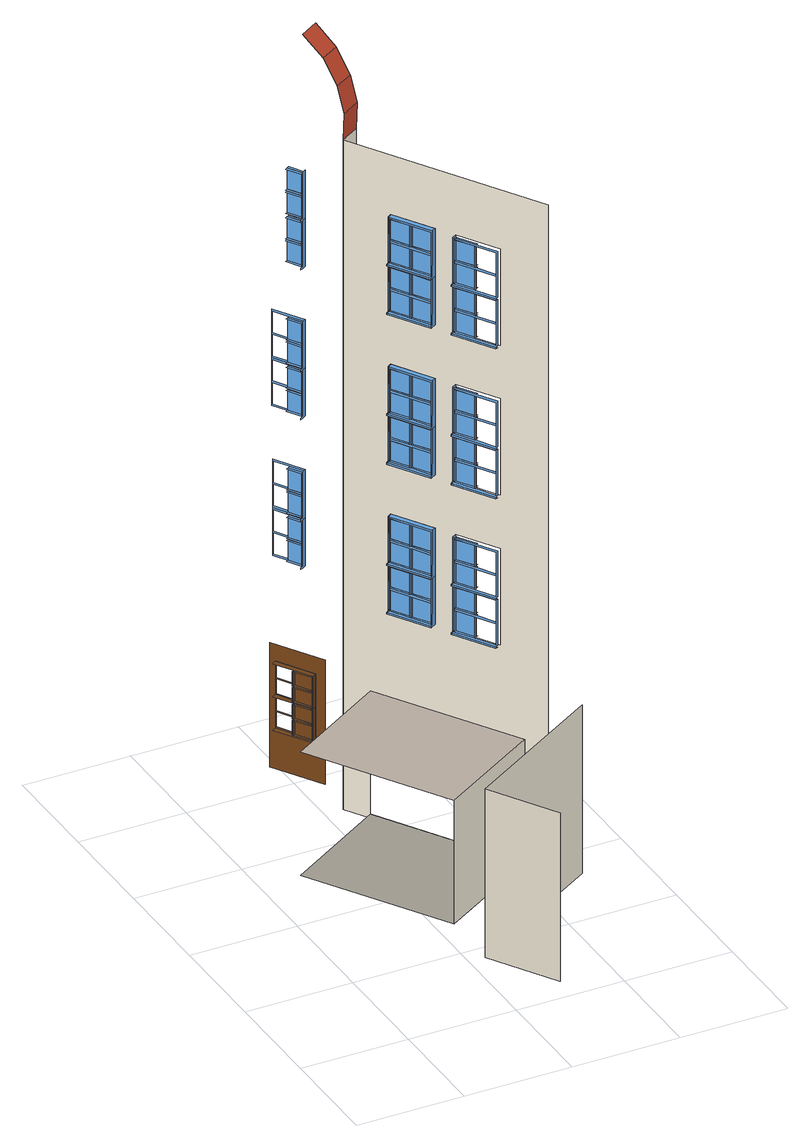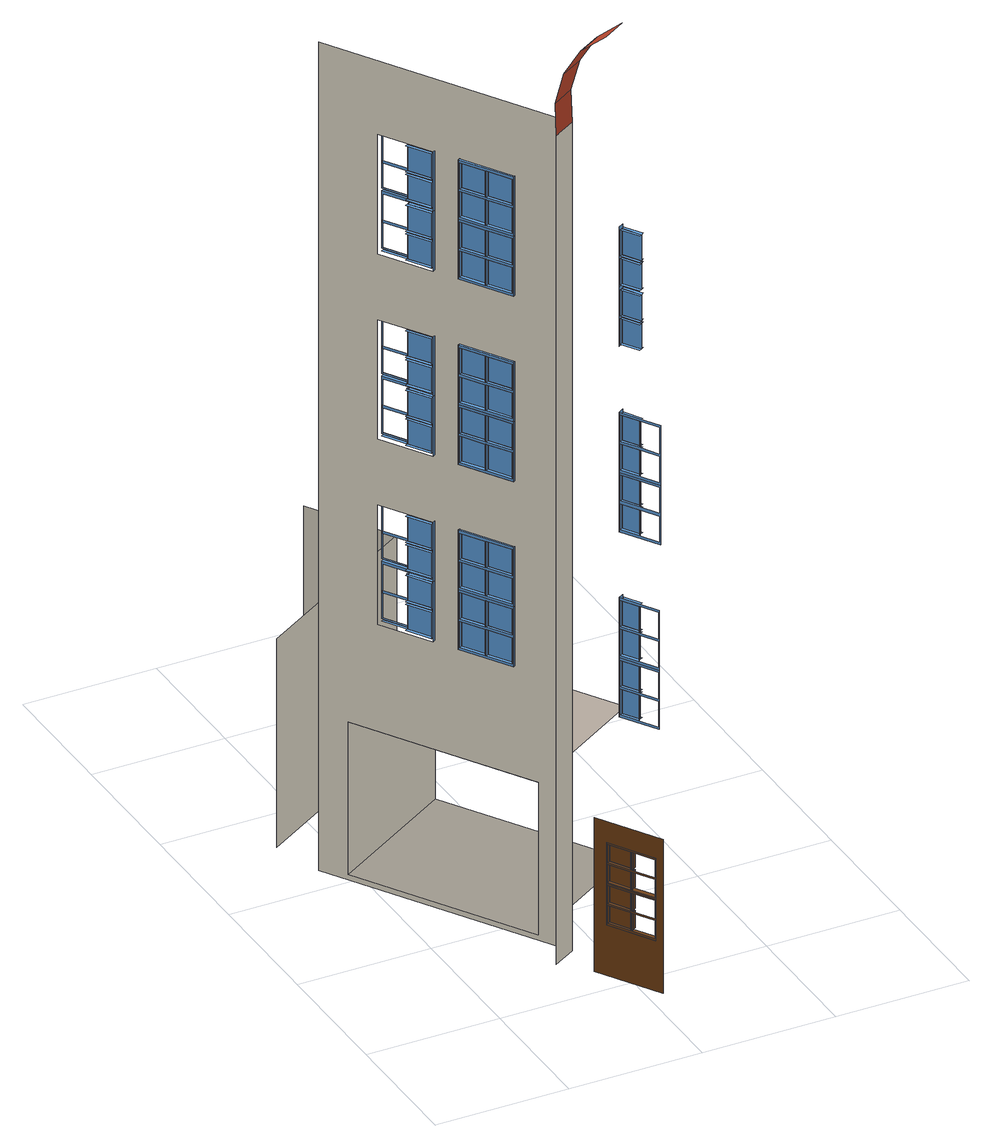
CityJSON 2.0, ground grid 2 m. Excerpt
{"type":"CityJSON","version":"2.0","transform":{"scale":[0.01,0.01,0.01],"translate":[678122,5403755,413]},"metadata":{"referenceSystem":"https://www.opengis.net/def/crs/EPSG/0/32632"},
"CityObjects":{
"building1":{"type":"Building","attributes":{"measuredHeight":15.46},"geometry":[{"type":"MultiSurface","lod":"3","boundaries":[[[0,1,2,3]],[[4,5,2,1]]],"semantics":{"surfaces":[{"type":"WaterClosureSurface","materialUncertainty":1},{"type":"WallSurface","klumMaterialClass":"Plaster","klumMaterialIndex":"I101","materialUncertainty":0.3}],"values":[0,1]}}]},
"building2":{"type":"Building","attributes":{"measuredHeight":15.88},"geometry":[{"type":"MultiSurface","lod":"3","boundaries":[[[6,7,8,9]],[[10,11,12,13]],[[7,10,13,8]],[[14,15,16,17]],[[18,19,20,21]],[[22,23,24,25]],[[26,27,28,29]],[[30,28,29,31]],[[32,24,25,33]],[[34,16,17,35]],[[36,20,21,37]],[[27,38,39,26]],[[19,40,41,18]],[[15,42,43,14]],[[23,44,45,22]],[[35,34,42,43]],[[37,36,40,41]],[[33,32,44,45]],[[31,30,38,39]],[[46,47,48,49]],[[50,51,52,53]],[[54,55,56,57]],[[58,59,60,61]],[[62,63,64,65]],[[66,67,68,69]],[[70,71,72,73]],[[74,75,76,77]],[[78,79,80,81]],[[82,83,84,85]],[[86,87,88,89]],[[90,91,92,93]],[[94,95,96,97]],[[98,99,100,101]],[[102,103,104,105]],[[106,107,108,109]],[[110,111,112,113]],[[114,115,116,117]],[[118,119,120,121]],[[122,123,124,125]],[[126,127,128,129]],[[130,131,132,133]],[[134,135,136,137]],[[138,139,140,141]],[[142,143,144,145]],[[146,147,148,149]],[[150,151,152,153]],[[154,155,156,157]],[[24,23,44,32]],[[20,19,40,36]],[[27,38,30,28]],[[15,42,34,16]],[[30,44,23,28]],[[34,40,19,16]],[[68,51,52,67]],[[51,64,63,52]],[[55,76,75,56]],[[72,55,56,71]],[[76,59,60,75]],[[64,47,48,63]],[[88,91,92,87]],[[91,84,83,92]],[[103,100,99,104]],[[96,103,104,95]],[[100,107,108,99]],[[84,79,80,83]],[[120,123,124,119]],[[123,116,115,124]],[[135,132,131,136]],[[128,135,136,127]],[[132,139,140,131]],[[116,111,112,115]],[[158,159,160,161],[162,163,164,165],[166,167,168,169],[170,171,172,173],[174,175,176,177]],[[178,158,161,179],[180,181,182,183],[184,185,186,187],[188,189,190,191],[192,193,194,195]],[[196,197,198,199],[200,201,202,203],[204,205,206,207],[208,209,210,211],[212,213,214,215]],[[216,196,199,217],[218,219,220,221],[222,223,224,225],[226,227,228,229],[230,231,232,233]],[[234,235,236,237,238,239,240]],[[241,242,243,244,234,240,245]],[[246,247,248,249,250,179,161]],[[251,252,253,254,246,161,160]],[[255,256,257,258,259,217,199]],[[260,261,262,263,255,199,198]],[[264,28,27,265]],[[266,20,19,267]],[[268,16,15,269]],[[270,24,23,271]],[[89,88,91,90]],[[91,84,85,90]],[[85,84,79,78]],[[101,100,107,106]],[[97,96,103,102]],[[103,100,101,102]],[[69,68,51,50]],[[51,64,65,50]],[[65,64,47,46]],[[77,76,59,58]],[[73,72,55,54]],[[55,76,77,54]],[[121,120,123,122]],[[123,116,117,122]],[[117,116,111,110]],[[133,132,139,138]],[[129,128,135,134]],[[135,132,133,134]],[[272,38,30,273]],[[274,44,32,275]],[[276,40,36,277]],[[278,42,34,279]],[[280,64,63,281]],[[282,52,51,283]],[[284,68,67,285]],[[286,48,47,287]],[[288,60,59,289]],[[290,72,71,291]],[[292,56,55,293]],[[294,76,75,295]],[[296,297,30,31]],[[298,299,32,33]],[[300,301,36,37]],[[41,40,302,303]],[[39,38,304,305]],[[45,44,306,307]],[[308,309,34,35]],[[43,42,310,311]],[[189,84,83,190]],[[193,92,91,194]],[[195,88,87,192]],[[191,80,79,188]],[[173,108,107,170]],[[177,96,95,174]],[[175,104,103,176]],[[171,100,99,172]],[[227,116,115,228]],[[233,120,119,230]],[[215,128,127,212]],[[209,132,131,210]],[[231,124,123,232]],[[229,112,111,226]],[[211,140,139,208]],[[213,136,135,214]],[[148,153,152,149],[312,313,268,269],[266,267,314,315],[316,317,276,277],[278,279,318,319]],[[153,157,156,152],[320,321,264,265],[270,271,322,323],[324,325,274,275],[272,273,326,327]],[[304,297,30,38]],[[302,301,36,40]],[[306,299,32,44]],[[310,309,34,42]],[[297,306,44,30]],[[309,302,40,34]],[[328,329,330,331],[149,152,156,157,153,148]],[[287,47,64,280]],[[283,51,68,284]],[[293,55,72,290]],[[289,59,76,294]],[[188,79,84,189]],[[194,91,88,195]],[[176,103,96,177]],[[170,107,100,171]],[[226,111,116,227]],[[232,123,120,233]],[[214,135,128,215]],[[208,139,132,209]],[[151,332,333,334,146,149,152]],[[155,335,336,337,151,152,156]],[[273,30,297,326]],[[279,34,309,318]],[[277,36,301,316]],[[275,32,299,324]],[[325,306,44,274]],[[317,302,40,276]],[[319,310,42,278]],[[327,304,38,272]],[[297,306,307,296]],[[311,310,309,308]],[[309,302,303,308]],[[303,302,301,300]],[[305,304,297,296]],[[307,306,299,298]],[[338,339,340,341]],[[342,343,344,345]],[[346,347,348,349]],[[350,351,352,353]],[[354,355,356,357]],[[358,359,360,361]],[[362,142,145,363]],[[326,297,304,327]],[[324,299,306,325]],[[318,309,310,319]],[[316,301,302,317]],[[364,365,366,367]],[[368,369,370,371]],[[366,365,372,373]],[[374,369,368,375]],[[376,377,374,375]],[[378,379,364,367]],[[380,381,382,383]],[[384,385,386,387]],[[382,381,388,389]],[[390,385,384,391]],[[392,393,390,391]],[[394,395,380,383]],[[396,397,398,399]],[[400,401,402,403]],[[398,397,404,405]],[[406,401,400,407]],[[408,409,406,407]],[[410,411,396,399]],[[343,342,412,413,414]],[[339,338,343,414,415]],[[351,350,416,417,418]],[[347,346,351,418,419]],[[359,358,420,421,422]],[[355,354,359,422,423]],[[424,362,363,425]],[[426,427,428,429]],[[429,424,425,426]],[[340,341,430,431]],[[344,345,432,433]],[[348,349,434,435]],[[352,353,436,437]],[[356,357,438,439]],[[360,361,440,441]],[[442,372,365,443]],[[444,374,377,445]],[[446,370,369,447]],[[448,364,379,449]],[[450,388,381,451]],[[452,390,393,453]],[[454,386,385,455]],[[456,380,395,457]],[[458,404,397,459]],[[460,406,409,461]],[[462,402,401,463]],[[464,396,411,465]],[[466,467,379,378]],[[468,469,365,366]],[[470,471,377,376]],[[472,473,369,368]],[[474,475,395,394]],[[476,477,381,382]],[[478,479,393,392]],[[480,481,385,384]],[[482,483,411,410]],[[484,485,397,398]],[[486,487,409,408]],[[488,489,401,400]],[[373,372,490,491]],[[375,374,492,493]],[[367,364,494,495]],[[371,370,496,497]],[[389,388,498,499]],[[391,390,500,501]],[[383,380,502,503]],[[387,386,504,505]],[[405,404,506,507]],[[407,406,508,509]],[[399,396,510,511]],[[403,402,512,513]],[[339,340,431,514]],[[343,344,433,515]],[[347,348,435,516]],[[351,352,437,517]],[[355,356,439,518]],[[359,360,441,519]],[[379,364,494,467]],[[365,372,490,469]],[[377,374,492,471]],[[374,369,473,492]],[[369,370,496,473]],[[364,365,469,494]],[[395,380,502,475]],[[381,388,498,477]],[[393,390,500,479]],[[390,385,481,500]],[[385,386,504,481]],[[380,381,477,502]],[[411,396,510,483]],[[397,404,506,485]],[[409,406,508,487]],[[406,401,489,508]],[[401,402,512,489]],[[396,397,485,510]],[[341,338,378,466,520,521,522,430]],[[345,342,376,470,523,524,525,432]],[[349,346,394,474,526,527,528,434]],[[353,350,392,478,529,530,531,436]],[[357,354,410,482,532,533,534,438]],[[361,358,408,486,535,536,537,440]],[[412,342,376,375,368,371,497,538,539,540,541,524,525,542]],[[343,338,378,367,366,373,491,543,544,545,546,521,522,515]],[[416,350,392,391,384,387,505,547,548,549,550,530,531,551]],[[351,346,394,383,382,389,499,552,553,554,555,527,528,517]],[[420,358,408,407,400,403,513,556,557,558,559,536,537,560]],[[359,354,410,399,398,405,507,561,562,563,564,533,534,519]],[[497,472,565,538]],[[491,468,566,543]],[[546,545,566,468,366,367,495,567]],[[541,540,565,472,368,375,493,568]],[[505,480,569,547]],[[499,476,570,552]],[[555,554,570,476,382,383,503,571]],[[550,549,569,480,384,391,501,572]],[[513,488,573,556]],[[507,484,574,561]],[[564,563,574,484,398,399,511,575]],[[559,558,573,488,400,407,509,576]],[[523,568,493,470]],[[520,567,495,466]],[[529,572,501,478]],[[526,571,503,474]],[[535,576,509,486]],[[532,575,511,482]],[[443,365,469,577]],[[578,490,372,442]],[[579,492,374,444]],[[580,496,370,446]],[[447,369,473,581]],[[582,494,364,448]],[[449,379,467,583]],[[445,377,471,584]],[[451,381,477,585]],[[586,498,388,450]],[[587,500,390,452]],[[588,504,386,454]],[[455,385,481,589]],[[590,502,380,456]],[[457,395,475,591]],[[453,393,479,592]],[[459,397,485,593]],[[594,506,404,458]],[[595,508,406,460]],[[596,512,402,462]],[[463,401,489,597]],[[598,510,396,464]],[[465,411,483,599]],[[461,409,487,600]],[[495,494,467,466]],[[491,490,469,468]],[[493,492,471,470]],[[497,496,473,472]],[[503,502,475,474]],[[499,498,477,476]],[[501,500,479,478]],[[505,504,481,480]],[[511,510,483,482]],[[507,506,485,484]],[[509,508,487,486]],[[513,512,489,488]],[[490,601,543,491]],[[494,602,567,495]],[[603,467,466,520]],[[492,604,568,493]],[[605,471,470,523]],[[496,606,538,497]],[[607,473,472,565]],[[608,469,468,566]],[[498,609,552,499]],[[502,610,571,503]],[[611,475,474,526]],[[500,612,572,501]],[[613,479,478,529]],[[504,614,547,505]],[[615,481,480,569]],[[616,477,476,570]],[[506,617,561,507]],[[510,618,575,511]],[[619,483,482,532]],[[508,620,576,509]],[[621,487,486,535]],[[512,622,556,513]],[[623,489,488,573]],[[624,485,484,574]],[[566,608,601,543]],[[520,603,602,567]],[[523,605,604,568]],[[565,607,606,538]],[[570,616,609,552]],[[526,611,610,571]],[[529,613,612,572]],[[569,615,614,547]],[[574,624,617,561]],[[532,619,618,575]],[[535,621,620,576]],[[573,623,622,556]],[[490,601,608,469]],[[467,494,602,603]],[[471,492,604,605]],[[496,606,607,473]],[[498,609,616,477]],[[475,502,610,611]],[[479,500,612,613]],[[504,614,615,481]],[[506,617,624,485]],[[483,510,618,619]],[[487,508,620,621]],[[512,622,623,489]],[[607,604,492,473]],[[608,602,494,469]],[[615,612,500,481]],[[616,610,502,477]],[[623,620,508,489]],[[624,618,510,485]],[[412,542,625,413]],[[343,515,626,414]],[[416,551,627,417]],[[351,517,628,418]],[[420,560,629,421]],[[359,519,630,422]],[[514,339,415,631]],[[516,347,419,632]],[[518,355,423,633]],[[584,471,492,579]],[[581,473,496,580]],[[583,467,494,582]],[[577,469,490,578]],[[592,479,500,587]],[[589,481,504,588]],[[591,475,502,590]],[[585,477,498,586]],[[600,487,508,595]],[[597,489,512,596]],[[599,483,510,598]],[[593,485,506,594]],[[634,602,603,635]],[[636,601,608,637]],[[638,606,607,639]],[[640,604,605,641]],[[642,610,611,643]],[[644,609,616,645]],[[646,614,615,647]],[[648,612,613,649]],[[650,618,619,651]],[[652,617,624,653]],[[654,622,623,655]],[[656,620,621,657]],[[521,658,603,520]],[[567,602,659,546]],[[543,601,660,544]],[[545,661,608,566]],[[538,606,662,539]],[[568,604,663,541]],[[540,664,607,565]],[[524,665,605,523]],[[527,666,611,526]],[[571,610,667,555]],[[552,609,668,553]],[[554,669,616,570]],[[547,614,670,548]],[[572,612,671,550]],[[549,672,615,569]],[[530,673,613,529]],[[533,674,619,532]],[[575,618,675,564]],[[561,617,676,562]],[[563,677,624,574]],[[556,622,678,557]],[[576,620,679,559]],[[558,680,623,573]],[[536,681,621,535]],[[414,413,625,626],[446,447,581,580],[584,579,444,445],[682,683,640,641],[638,639,684,685]],[[415,414,626,631],[442,443,577,578],[583,582,448,449],[686,687,634,635],[636,637,688,689]],[[418,417,627,628],[454,455,589,588],[592,587,452,453],[690,691,648,649],[646,647,692,693]],[[419,418,628,632],[450,451,585,586],[591,590,456,457],[694,695,642,643],[644,645,696,697]],[[422,421,629,630],[462,463,597,596],[600,595,460,461],[698,699,656,657],[654,655,700,701]],[[423,422,630,633],[458,459,593,594],[599,598,464,465],[702,703,650,651],[652,653,704,705]],[[660,661,608,601]],[[661,659,602,608]],[[664,663,604,607]],[[662,664,607,606]],[[663,665,605,604]],[[659,658,603,602]],[[668,669,616,609]],[[669,667,610,616]],[[672,671,612,615]],[[670,672,615,614]],[[671,673,613,612]],[[667,666,611,610]],[[676,677,624,617]],[[677,675,618,624]],[[680,679,620,623]],[[678,680,623,622]],[[679,681,621,620]],[[675,674,619,618]],[[637,608,661,688]],[[635,603,658,686]],[[641,605,665,682]],[[639,607,664,684]],[[645,616,669,696]],[[643,611,666,694]],[[649,613,673,690]],[[647,615,672,692]],[[653,624,677,704]],[[651,619,674,702]],[[657,621,681,698]],[[655,623,680,700]],[[687,659,602,634]],[[689,660,601,636]],[[685,662,606,638]],[[683,663,604,640]],[[695,667,610,642]],[[697,668,609,644]],[[693,670,614,646]],[[691,671,612,648]],[[703,675,618,650]],[[705,676,617,652]],[[701,678,622,654]],[[699,679,620,656]],[[515,522,430,431,514,631,626]],[[542,525,432,433,515,626,625]],[[517,528,434,435,516,632,628]],[[551,531,436,437,517,628,627]],[[519,534,438,439,518,633,630]],[[560,537,440,441,519,630,629]],[[544,660,661,545]],[[661,659,546,545]],[[546,659,658,521]],[[541,663,665,524]],[[539,662,664,540]],[[664,663,541,540]],[[553,668,669,554]],[[669,667,555,554]],[[555,667,666,527]],[[550,671,673,530]],[[548,670,672,549]],[[672,671,550,549]],[[562,676,677,563]],[[677,675,564,563]],[[564,675,674,533]],[[559,679,681,536]],[[557,678,680,558]],[[680,679,559,558]],[[686,658,659,687]],[[688,661,660,689]],[[684,664,662,685]],[[682,665,663,683]],[[694,666,667,695]],[[696,669,668,697]],[[692,672,670,693]],[[690,673,671,691]],[[702,674,675,703]],[[704,677,676,705]],[[700,680,678,701]],[[698,681,679,699]],[[706,707,708,709]],[[710,711,712,713]],[[714,715,716,717]],[[718,719,720,721]],[[722,723,724,725]],[[726,727,728,729]],[[730,731,732,733]],[[734,735,736,737]],[[732,731,738,739]],[[740,735,734,741]],[[742,743,740,741]],[[744,745,730,733]],[[746,747,748,749]],[[750,751,752,753]],[[748,747,754,755]],[[756,751,750,757]],[[758,759,756,757]],[[760,761,746,749]],[[762,763,764,765]],[[766,767,768,769]],[[764,763,770,771]],[[772,767,766,773]],[[774,775,772,773]],[[776,777,762,765]],[[711,710,778,779,780]],[[707,706,711,780,781]],[[719,718,782,783,784]],[[715,714,719,784,785]],[[727,726,786,787,788]],[[723,722,727,788,789]],[[790,427,426,791],[7,6,11,10],[792,787,789,793],[423,633,629,421],[794,795,779,781],[632,627,417,419],[783,785,796,797],[631,625,413,415]],[[708,709,798,799]],[[712,713,800,801]],[[716,717,802,803]],[[720,721,804,805]],[[724,725,806,807]],[[728,729,808,809]],[[810,738,731,811]],[[812,740,743,813]],[[814,736,735,815]],[[816,730,745,817]],[[818,754,747,819]],[[820,756,759,821]],[[822,752,751,823]],[[824,746,761,825]],[[826,770,763,827]],[[828,772,775,829]],[[830,768,767,831]],[[832,762,777,833]],[[834,835,745,744]],[[836,837,731,732]],[[838,839,743,742]],[[840,841,735,734]],[[842,843,761,760]],[[844,845,747,748]],[[846,847,759,758]],[[848,849,751,750]],[[850,851,777,776]],[[852,853,763,764]],[[854,855,775,774]],[[856,857,767,766]],[[739,738,858,859]],[[741,740,860,861]],[[733,730,862,863]],[[737,736,864,865]],[[755,754,866,867]],[[757,756,868,869]],[[749,746,870,871]],[[753,752,872,873]],[[771,770,874,875]],[[773,772,876,877]],[[765,762,878,879]],[[769,768,880,881]],[[707,708,799,882]],[[711,712,801,883]],[[715,716,803,884]],[[719,720,805,885]],[[723,724,807,886]],[[727,728,809,887]],[[745,730,862,835]],[[731,738,858,837]],[[743,740,860,839]],[[740,735,841,860]],[[735,736,864,841]],[[730,731,837,862]],[[761,746,870,843]],[[747,754,866,845]],[[759,756,868,847]],[[756,751,849,868]],[[751,752,872,849]],[[746,747,845,870]],[[777,762,878,851]],[[763,770,874,853]],[[775,772,876,855]],[[772,767,857,876]],[[767,768,880,857]],[[762,763,853,878]],[[709,706,744,834,888,889,890,798]],[[713,710,742,838,891,892,893,800]],[[717,714,760,842,894,895,896,802]],[[721,718,758,846,897,898,899,804]],[[725,722,776,850,900,901,902,806]],[[729,726,774,854,903,904,905,808]],[[778,710,742,741,734,737,865,906,907,908,909,892,893,910]],[[711,706,744,733,732,739,859,911,912,913,914,889,890,883]],[[782,718,758,757,750,753,873,915,916,917,918,898,899,919]],[[719,714,760,749,748,755,867,920,921,922,923,895,896,885]],[[786,726,774,773,766,769,881,924,925,926,927,904,905,928]],[[727,722,776,765,764,771,875,929,930,931,932,901,902,887]],[[865,840,933,906]],[[859,836,934,911]],[[891,935,861,838]],[[914,913,934,836,732,733,863,936]],[[888,936,863,834]],[[909,908,933,840,734,741,861,935]],[[873,848,937,915]],[[867,844,938,920]],[[897,939,869,846]],[[923,922,938,844,748,749,871,940]],[[894,940,871,842]],[[918,917,937,848,750,757,869,939]],[[881,856,941,924]],[[875,852,942,929]],[[903,943,877,854]],[[932,931,942,852,764,765,879,944]],[[900,944,879,850]],[[927,926,941,856,766,773,877,943]],[[811,731,837,945]],[[815,735,841,946]],[[817,745,835,947]],[[813,743,839,948]],[[819,747,845,949]],[[823,751,849,950]],[[825,761,843,951]],[[821,759,847,952]],[[827,763,853,953]],[[831,767,857,954]],[[833,777,851,955]],[[829,775,855,956]],[[957,858,738,810]],[[958,860,740,812]],[[959,864,736,814]],[[960,862,730,816]],[[961,866,754,818]],[[962,868,756,820]],[[963,872,752,822]],[[964,870,746,824]],[[965,874,770,826]],[[966,876,772,828]],[[967,880,768,830]],[[968,878,762,832]],[[863,862,835,834]],[[859,858,837,836]],[[861,860,839,838]],[[865,864,841,840]],[[871,870,843,842]],[[867,866,845,844]],[[869,868,847,846]],[[873,872,849,848]],[[879,878,851,850]],[[875,874,853,852]],[[877,876,855,854]],[[881,880,857,856]],[[858,969,911,859]],[[862,970,936,863]],[[971,835,834,888]],[[860,972,935,861]],[[973,839,838,891]],[[864,974,906,865]],[[975,841,840,933]],[[976,837,836,934]],[[866,977,920,867]]],"semantics":{"surfaces":[{"type":"OuterCeilingSurface"},{"type":"OuterFloorSurface","klumMaterialClass":"Granite","klumMaterialIndex":"F007","materialUncertainty":0.3},{"type":"WallSurface","klumMaterialClass":"Plaster","klumMaterialIndex":"I202","materialUncertainty":0.3},{"type":"Door","@cityeditor:layer":"Unclassified.LoD3","frameKlumMaterialClass":"Wood","frameKlumMaterialIndex":"L101","paneMaterialClass":"Glass","frameMaterialUncertainty":0.3},{"type":"Window","frameKlumMaterialClass":"Wood","frameKlumMaterialIndex":"L101","paneMaterialClass":"Glass","frameMaterialUncertainty":0.3},{"type":"RoofSurface"},{"type":"Window","@cityeditor:layer":"Unclassified.LoD3","frameKlumMaterialClass":"Wood","frameKlumMaterialIndex":"L101","paneMaterialClass":"Glass","frameMaterialUncertainty":0.3}],"values":[0,1,2,3,3,3,3,3,3,3,3,3,3,3,3,3,3,3,3,4,4,4,4,4,4,4,4,4,4,4,4,4,4,4,4,4,4,4,4,4,4,4,4,5,3,3,3,3,3,3,3,3,3,4,4,4,4,4,4,4,4,4,4,4,4,4,4,4,4,4,4,4,4,4,4,4,4,4,4,4,4,3,3,3,3,4,4,4,4,4,4,4,4,4,4,4,4,4,4,4,4,4,4,3,3,3,3,4,4,4,4,4,4,4,4,3,3,3,3,3,3,3,3,4,4,4,4,4,4,4,4,4,4,4,4,4,4,4,4,3,3,3,3,3,3,3,3,3,4,4,4,4,4,4,4,4,4,4,4,4,3,3,3,3,3,3,3,3,3,3,3,3,3,3,3,3,6,6,6,6,6,6,5,3,3,3,3,6,6,6,6,6,6,6,6,6,6,6,6,6,6,6,6,6,6,6,6,6,6,6,6,5,2,5,6,6,6,6,6,6,6,6,6,6,6,6,6,6,6,6,6,6,6,6,6,6,6,6,6,6,6,6,6,6,6,6,6,6,6,6,6,6,6,6,6,6,6,6,6,6,6,6,6,6,6,6,6,6,6,6,6,6,6,6,6,6,6,6,6,6,6,6,6,6,6,6,6,6,6,6,6,6,6,6,6,6,6,6,6,6,6,6,6,6,6,6,6,6,6,6,6,6,6,6,6,6,6,6,6,6,6,6,6,6,6,6,6,6,6,6,6,6,6,6,6,6,6,6,6,6,6,6,6,6,6,6,6,6,6,6,6,6,6,6,6,6,6,6,6,6,6,6,6,6,6,6,6,6,6,6,6,6,6,6,6,6,6,6,6,6,6,6,6,6,6,6,6,6,6,6,6,6,6,6,6,6,6,6,6,6,6,6,6,6,6,6,6,6,6,6,6,6,6,6,6,6,6,6,6,6,6,6,6,6,6,6,6,6,6,6,6,6,6,6,6,6,6,6,6,6,6,6,6,6,6,6,6,6,6,6,6,6,6,6,6,6,6,6,6,6,6,6,6,6,6,6,6,6,6,6,6,6,6,6,6,6,6,6,6,6,6,6,6,6,6,6,6,6,6,6,6,6,6,6,6,6,6,6,6,6,6,6,6,6,6,6,6,6,6,6,6,6,6,6,6,6,6,6,6,6,6,6,6,6,6,6,6,6,6,6,6,6,6,6,6,6,6,6,6,6,6,6,6,6,6,6,6,6,6,6,6,6,6,6,6,6,6,6,6,6,6,6,6,6,6,6,6,6,6,6,6,2,6,6,6,6,6,6,6,6,6,6,6,6,6,6,6,6,6,6,6,6,6,6,6,6,6,6,6,6,6,6,6,6,6,6,6,6,6,6,6,6,6,6,6,6,6,6,6,6,6,6,6,6,6,6,6,6,6,6,6,6,6,6,6,6,6,6,6,6,6,6,6,6,6,6,6,6,6,6,6,6,6,6,6,6,6,6,6,6,6,6,6,6,6,6,6,6,6,6,6,6,6,6,6,6,6,6,6,6,6,6,6,6,6,6,6,6,6,6,6,6,6,6,6,6,6,6,6,6,6,6,6,6,6,6,6,6,6,6,6,6,6]}}]}
},
"vertices":[
[292,20,49],[216,143,49],[216,143,375],[292,20,375],[479,304,49],[479,304,375],
[263,645,277],[418,393,277],[227,276,277],[72,527,277],[418,393,38],[263,645,38],[72,527,38],[227,276,38],[201,807,179],[205,809,179],[205,809,151],[201,807,151],[201,807,148],[205,809,148],[205,809,120],[201,807,120],[201,807,212],[205,809,212],[205,809,184],[201,807,184],[201,807,243],[205,809,243],[205,809,215],[201,807,215],[206,808,215],[202,805,215],[206,808,184],[202,805,184],[206,808,151],[202,805,151],[206,808,120],[202,805,120],[206,808,243],[202,805,243],[206,808,148],[202,805,148],[206,808,179],[202,805,179],[206,808,212],[202,805,212],[210,791,1033],[214,794,1033],[198,820,1033],[194,817,1033],[210,791,1077],[214,794,1077],[198,820,1077],[194,817,1077],[210,791,1171],[214,794,1171],[198,820,1171],[194,817,1171],[210,791,1126],[214,794,1126],[198,820,1126],[194,817,1126],[194,817,1073],[198,820,1073],[214,794,1073],[210,791,1073],[194,817,1118],[198,820,1118],[214,794,1118],[210,791,1118],[194,817,1212],[198,820,1212],[214,794,1212],[210,791,1212],[194,817,1167],[198,820,1167],[214,794,1167],[210,791,1167],[210,791,743],[214,794,743],[199,819,743],[195,817,743],[195,817,783],[199,819,783],[214,794,783],[210,791,783],[195,817,828],[199,819,828],[214,794,828],[210,791,828],[210,791,788],[214,794,788],[199,819,788],[195,817,788],[195,817,922],[199,819,922],[214,794,922],[210,791,922],[195,817,877],[199,819,877],[214,794,877],[210,791,877],[210,791,881],[214,794,881],[199,819,881],[195,817,881],[210,791,836],[214,794,836],[199,819,836],[195,817,836],[210,791,453],[214,794,453],[199,818,453],[195,816,453],[195,816,493],[199,818,493],[214,794,493],[210,791,493],[195,816,538],[199,818,538],[214,794,538],[210,791,538],[210,791,497],[214,794,497],[199,818,497],[195,816,497],[195,816,632],[199,818,632],[214,794,632],[210,791,632],[195,816,587],[199,818,587],[214,794,587],[210,791,587],[210,791,591],[214,794,591],[199,818,591],[195,816,591],[210,791,546],[214,794,546],[199,818,546],[195,816,546],[250,744,1473],[229,777,1507],[194,756,1507],[215,723,1473],[222,773,117],[181,839,117],[189,844,117],[229,778,117],[181,839,182],[222,773,182],[229,778,182],[189,844,182],[181,839,246],[222,773,246],[229,778,246],[189,844,246],[185,850,832],[185,850,926],[219,795,926],[219,795,832],[186,848,922],[186,848,881],[201,823,881],[201,823,922],[201,823,836],[201,823,877],[186,848,877],[186,848,836],[218,796,836],[218,796,877],[202,821,877],[202,821,836],[202,821,922],[202,821,881],[218,796,881],[218,796,922],[185,850,739],[219,795,739],[186,848,828],[186,848,788],[201,823,788],[201,823,828],[201,823,743],[201,823,783],[186,848,783],[186,848,743],[218,796,743],[218,796,783],[202,821,783],[202,821,743],[202,821,828],[202,821,788],[218,796,788],[218,796,828],[186,848,542],[186,848,636],[219,795,636],[219,795,542],[187,847,632],[187,847,591],[202,822,591],[202,822,632],[202,822,546],[202,822,587],[187,847,587],[187,847,546],[218,796,546],[218,796,587],[203,821,587],[203,821,546],[203,821,632],[203,821,591],[218,796,591],[218,796,632],[186,848,449],[219,795,449],[187,847,538],[187,847,497],[202,822,497],[202,822,538],[202,822,453],[202,822,493],[187,847,493],[187,847,453],[218,796,453],[218,796,493],[203,821,493],[203,821,453],[203,821,538],[203,821,497],[218,796,497],[218,796,538],[211,790,1122],[211,790,1033],[207,788,1032],[207,788,1029],[211,790,1029],[219,795,1029],[219,795,1122],[211,790,1216],[211,790,1126],[207,788,1126],[207,788,1122],[219,795,1216],[211,790,832],[211,790,743],[207,788,742],[207,788,739],[211,790,739],[211,790,926],[211,790,836],[207,788,836],[207,788,832],[211,790,542],[211,790,453],[207,788,452],[207,788,449],[211,790,449],[211,790,636],[211,790,546],[207,788,546],[207,788,542],[208,812,215],[208,812,243],[208,812,120],[208,812,148],[208,812,151],[208,812,179],[208,812,184],[208,812,212],[209,810,243],[209,810,215],[209,810,212],[209,810,184],[209,810,148],[209,810,120],[209,810,179],[209,810,151],[218,796,1073],[202,822,1073],[202,822,1077],[218,796,1077],[218,796,1118],[202,822,1118],[202,822,1033],[218,796,1033],[202,822,1126],[218,796,1126],[218,796,1212],[202,822,1212],[202,822,1171],[218,796,1171],[218,796,1167],[202,822,1167],[221,775,215],[224,777,215],[221,775,184],[224,777,184],[221,775,120],[224,777,120],[224,777,148],[221,775,148],[224,777,243],[221,775,243],[224,777,212],[221,775,212],[221,775,151],[224,777,151],[224,777,179],[221,775,179],[190,842,179],[190,842,151],[190,842,148],[190,842,120],[228,779,120],[228,779,148],[228,779,151],[228,779,179],[190,842,243],[190,842,215],[190,842,212],[190,842,184],[228,779,184],[228,779,212],[228,779,215],[228,779,243],[239,762,279],[239,762,38],[183,853,38],[183,853,279],[222,773,120],[218,771,119],[218,771,117],[222,773,184],[218,771,184],[218,771,182],[276,607,449],[276,607,445],[272,605,445],[272,605,448],[276,607,543],[276,607,539],[272,605,539],[272,605,542],[276,607,739],[276,607,735],[272,605,735],[272,605,738],[276,607,833],[276,607,829],[272,605,829],[272,605,832],[276,607,1029],[276,607,1025],[272,605,1025],[272,605,1028],[276,607,1123],[276,607,1119],[272,605,1119],[272,605,1122],[264,721,1428],[229,700,1428],[280,608,490],[280,608,494],[277,605,494],[277,605,490],[277,605,587],[280,608,587],[280,608,628],[277,605,628],[280,608,535],[277,605,535],[280,608,583],[277,605,583],[277,605,543],[280,608,543],[277,605,449],[280,608,449],[280,608,780],[280,608,784],[277,605,784],[277,605,780],[277,605,877],[280,608,877],[280,608,918],[277,605,918],[280,608,825],[277,605,825],[280,608,873],[277,605,873],[277,605,833],[280,608,833],[277,605,739],[280,608,739],[280,608,1070],[280,608,1074],[277,605,1074],[277,605,1070],[277,605,1167],[280,608,1167],[280,608,1208],[277,605,1208],[280,608,1115],[277,605,1115],[280,608,1163],[277,605,1163],[277,605,1123],[280,608,1123],[277,605,1029],[280,608,1029],[276,607,632],[283,612,632],[283,612,539],[283,612,445],[276,607,922],[283,612,922],[283,612,829],[283,612,735],[276,607,1212],[283,612,1212],[283,612,1119],[283,612,1025],[271,710,1378],[236,688,1378],[235,690,1327],[235,690,30],[270,711,30],[270,711,1327],[317,532,448],[317,532,445],[317,532,542],[317,532,539],[317,532,738],[317,532,735],[317,532,832],[317,532,829],[317,532,1028],[317,532,1025],[317,532,1122],[317,532,1119],[284,610,535],[284,610,494],[284,610,583],[284,610,543],[284,610,628],[284,610,587],[284,610,490],[284,610,449],[284,610,825],[284,610,784],[284,610,873],[284,610,833],[284,610,918],[284,610,877],[284,610,780],[284,610,739],[284,610,1115],[284,610,1074],[284,610,1163],[284,610,1123],[284,610,1208],[284,610,1167],[284,610,1070],[284,610,1029],[297,572,449],[301,574,449],[297,572,494],[301,574,494],[297,572,543],[301,574,543],[297,572,587],[301,574,587],[297,572,739],[301,574,739],[297,572,784],[301,574,784],[297,572,833],[301,574,833],[297,572,877],[301,574,877],[297,572,1029],[301,574,1029],[297,572,1074],[301,574,1074],[297,572,1123],[301,574,1123],[297,572,1167],[301,574,1167],[301,574,535],[297,572,535],[301,574,583],[297,572,583],[301,574,490],[297,572,490],[301,574,628],[297,572,628],[301,574,825],[297,572,825],[301,574,873],[297,572,873],[301,574,780],[297,572,780],[301,574,918],[297,572,918],[301,574,1115],[297,572,1115],[301,574,1163],[297,572,1163],[301,574,1070],[297,572,1070],[301,574,1208],[297,572,1208],[320,534,445],[320,534,539],[320,534,735],[320,534,829],[320,534,1025],[320,534,1119],[299,570,449],[319,536,449],[320,534,449],[299,570,543],[319,536,543],[320,534,543],[299,570,739],[319,536,739],[320,534,739],[299,570,833],[319,536,833],[320,534,833],[299,570,1029],[319,536,1029],[320,534,1029],[299,570,1123],[319,536,1123],[320,534,1123],[299,570,628],[319,536,628],[319,536,587],[319,536,583],[320,534,632],[299,570,535],[319,536,535],[319,536,494],[319,536,490],[299,570,918],[319,536,918],[319,536,877],[319,536,873],[320,534,922],[299,570,825],[319,536,825],[319,536,784],[319,536,780],[299,570,1208],[319,536,1208],[319,536,1167],[319,536,1163],[320,534,1212],[299,570,1115],[319,536,1115],[319,536,1074],[319,536,1070],[299,570,587],[299,570,494],[299,570,490],[299,570,583],[299,570,877],[299,570,784],[299,570,780],[299,570,873],[299,570,1167],[299,570,1074],[299,570,1070],[299,570,1163],[305,576,494],[305,576,535],[305,576,583],[305,576,628],[305,576,587],[305,576,490],[305,576,449],[305,576,543],[305,576,784],[305,576,825],[305,576,873],[305,576,918],[305,576,877],[305,576,780],[305,576,739],[305,576,833],[305,576,1074],[305,576,1115],[305,576,1163],[305,576,1208],[305,576,1167],[305,576,1070],[305,576,1029],[305,576,1123],[302,572,535],[302,572,490],[302,572,449],[302,572,583],[302,572,543],[302,572,628],[302,572,587],[302,572,494],[302,572,825],[302,572,780],[302,572,739],[302,572,873],[302,572,833],[302,572,918],[302,572,877],[302,572,784],[302,572,1115],[302,572,1070],[302,572,1029],[302,572,1163],[302,572,1123],[302,572,1208],[302,572,1167],[302,572,1074],[328,539,632],[328,539,539],[328,539,922],[328,539,829],[328,539,1212],[328,539,1119],[328,539,445],[328,539,735],[328,539,1025],[306,575,490],[306,575,449],[306,575,535],[306,575,494],[306,575,628],[306,575,587],[306,575,583],[306,575,543],[306,575,780],[306,575,739],[306,575,825],[306,575,784],[306,575,918],[306,575,877],[306,575,873],[306,575,833],[306,575,1070],[306,575,1029],[306,575,1115],[306,575,1074],[306,575,1208],[306,575,1167],[306,575,1163],[306,575,1123],[323,539,449],[323,539,490],[323,539,535],[323,539,494],[323,539,628],[323,539,583],[323,539,587],[323,539,543],[323,539,739],[323,539,780],[323,539,825],[323,539,784],[323,539,918],[323,539,873],[323,539,877],[323,539,833],[323,539,1029],[323,539,1070],[323,539,1115],[323,539,1074],[323,539,1208],[323,539,1163],[323,539,1167],[323,539,1123],[327,541,543],[327,541,583],[327,541,587],[327,541,628],[327,541,449],[327,541,490],[327,541,494],[327,541,535],[327,541,833],[327,541,873],[327,541,877],[327,541,918],[327,541,739],[327,541,780],[327,541,784],[327,541,825],[327,541,1123],[327,541,1163],[327,541,1167],[327,541,1208],[327,541,1029],[327,541,1070],[327,541,1074],[327,541,1115],[341,501,739],[341,501,735],[337,499,735],[337,499,738],[341,501,833],[341,501,829],[337,499,829],[337,499,832],[341,501,449],[341,501,445],[337,499,445],[337,499,448],[341,501,543],[341,501,539],[337,499,539],[337,499,542],[341,501,1029],[341,501,1025],[337,499,1025],[337,499,1028],[341,501,1123],[341,501,1119],[337,499,1119],[337,499,1122],[346,501,780],[346,501,784],[342,499,784],[342,499,780],[342,499,877],[346,501,877],[346,501,918],[342,499,918],[346,501,825],[342,499,825],[346,501,873],[342,499,873],[342,499,833],[346,501,833],[342,499,739],[346,501,739],[346,501,490],[346,501,494],[342,499,494],[342,499,490],[342,499,587],[346,501,587],[346,501,628],[342,499,628],[346,501,535],[342,499,535],[346,501,583],[342,499,583],[342,499,543],[346,501,543],[342,499,449],[346,501,449],[346,501,1070],[346,501,1074],[342,499,1074],[342,499,1070],[342,499,1167],[346,501,1167],[346,501,1208],[342,499,1208],[346,501,1115],[342,499,1115],[346,501,1163],[342,499,1163],[342,499,1123],[346,501,1123],[342,499,1029],[346,501,1029],[341,501,922],[349,506,922],[349,506,829],[349,506,735],[341,501,632],[349,506,632],[349,506,539],[349,506,445],[341,501,1212],[349,506,1212],[349,506,1119],[349,506,1025],[442,354,30],[442,354,1327],[394,433,1212],[394,433,1025],[394,433,735],[394,433,922],[394,433,445],[394,433,632],[382,426,738],[382,426,735],[382,426,832],[382,426,829],[382,426,448],[382,426,445],[382,426,542],[382,426,539],[382,426,1028],[382,426,1025],[382,426,1122],[382,426,1119],[350,504,825],[350,504,784],[350,504,873],[350,504,833],[350,504,918],[350,504,877],[350,504,780],[350,504,739],[350,504,535],[350,504,494],[350,504,583],[350,504,543],[350,504,628],[350,504,587],[350,504,490],[350,504,449],[350,504,1115],[350,504,1074],[350,504,1163],[350,504,1123],[350,504,1208],[350,504,1167],[350,504,1070],[350,504,1029],[363,466,739],[367,468,739],[363,466,784],[367,468,784],[363,466,833],[367,468,833],[363,466,877],[367,468,877],[363,466,449],[367,468,449],[363,466,494],[367,468,494],[363,466,543],[367,468,543],[363,466,587],[367,468,587],[363,466,1029],[367,468,1029],[363,466,1074],[367,468,1074],[363,466,1123],[367,468,1123],[363,466,1167],[367,468,1167],[367,468,825],[363,466,825],[367,468,873],[363,466,873],[367,468,780],[363,466,780],[367,468,918],[363,466,918],[367,468,535],[363,466,535],[367,468,583],[363,466,583],[367,468,490],[363,466,490],[367,468,628],[363,466,628],[367,468,1115],[363,466,1115],[367,468,1163],[363,466,1163],[367,468,1070],[363,466,1070],[367,468,1208],[363,466,1208],[386,428,735],[386,428,829],[386,428,445],[386,428,539],[386,428,1025],[386,428,1119],[364,464,739],[385,430,739],[386,428,739],[364,464,833],[385,430,833],[386,428,833],[364,464,449],[385,430,449],[386,428,449],[364,464,543],[385,430,543],[386,428,543],[364,464,1029],[385,430,1029],[386,428,1029],[364,464,1123],[385,430,1123],[386,428,1123],[364,464,918],[385,430,918],[385,430,877],[385,430,873],[386,428,922],[364,464,825],[385,430,825],[385,430,784],[385,430,780],[364,464,628],[385,430,628],[385,430,587],[385,430,583],[386,428,632],[364,464,535],[385,430,535],[385,430,494],[385,430,490],[364,464,1208],[385,430,1208],[385,430,1167],[385,430,1163],[386,428,1212],[364,464,1115],[385,430,1115],[385,430,1074],[385,430,1070],[364,464,877],[364,464,784],[364,464,873],[364,464,780],[364,464,587],[364,464,494],[364,464,583],[364,464,490],[364,464,1167],[364,464,1074],[364,464,1163],[364,464,1070],[371,470,784],[371,470,877],[371,470,739],[371,470,833],[371,470,494],[371,470,587],[371,470,449],[371,470,543],[371,470,1074],[371,470,1167],[371,470,1029],[371,470,1123],[371,470,825],[371,470,873],[371,470,918],[371,470,780],[371,470,535],[371,470,583],[371,470,628],[371,470,490],[371,470,1115],[371,470,1163],[371,470,1208],[371,470,1070],[368,466,825],[368,466,780],[368,466,739],[368,466,873],[368,466,833],[368,466,918],[368,466,877],[368,466,784],[368,466,535]
]}
